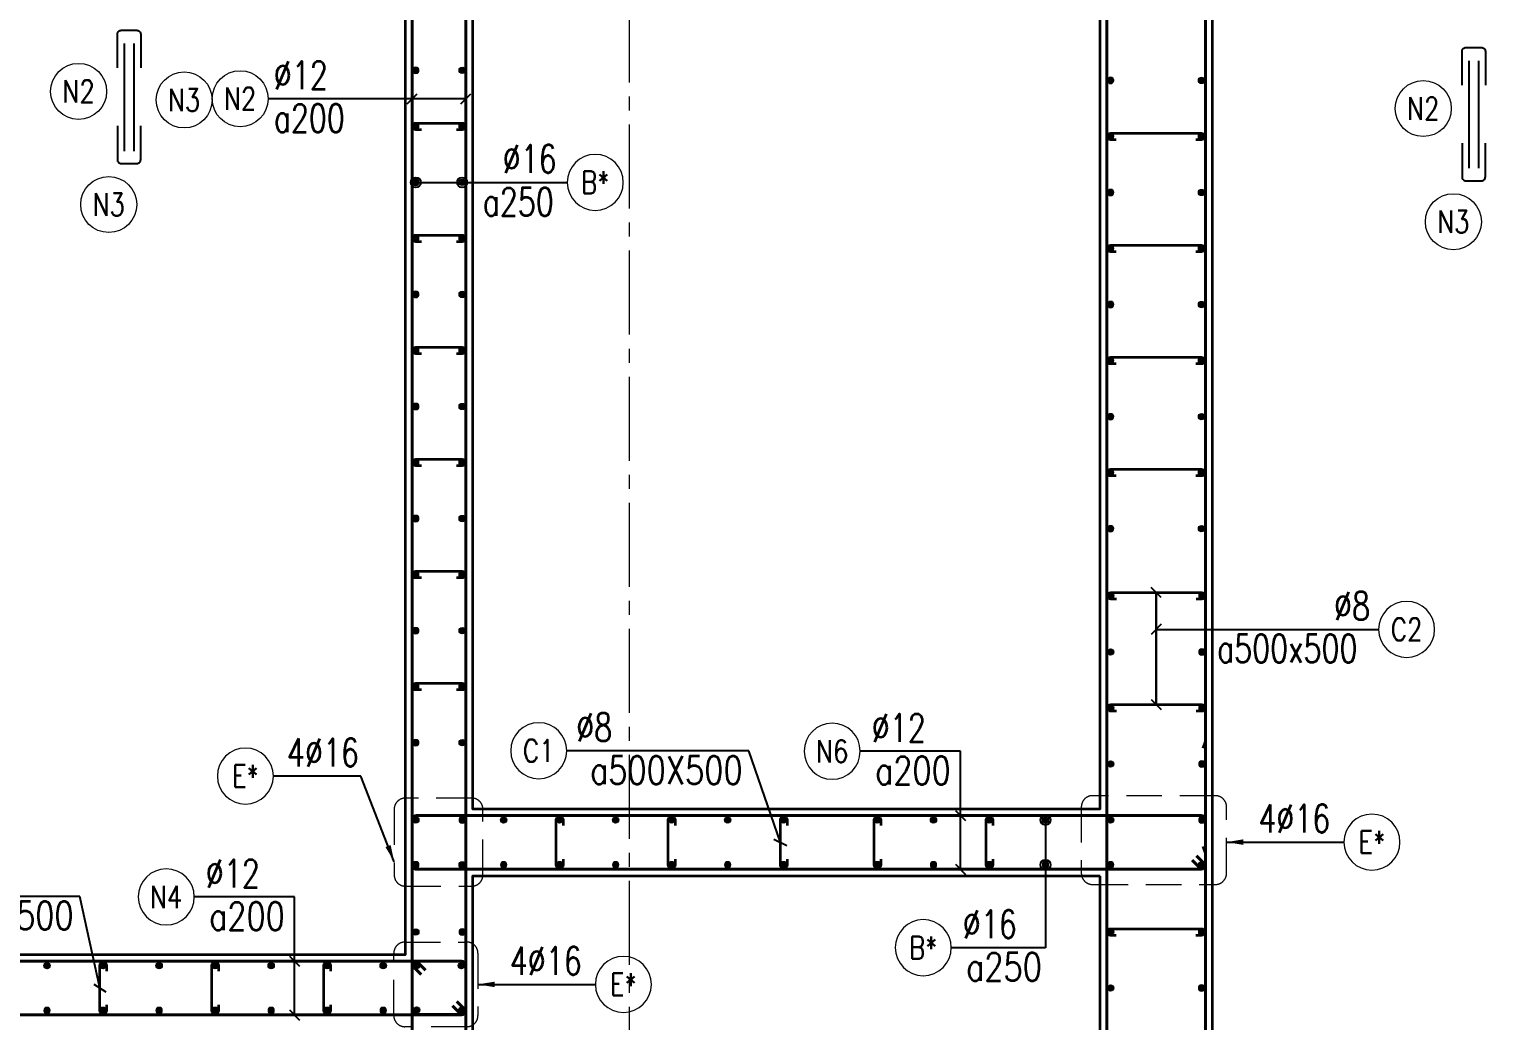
# Model space of a CAD drawing. Header units: millimetres. Extents: x 931337 to 1117500, y 19732 to 157199.
# Drawn here: x 996094 to 1002599, y 106693 to 111118 of the extents above; entities that cross this region are included whole.
import ezdxf
from ezdxf.enums import TextEntityAlignment as Align

# ---------------------------------------------------------------- set-up
doc = ezdxf.new("R2010")
doc.units = ezdxf.units.MM
doc.header["$MEASUREMENT"] = 0
for name, pattern in [('HIDDEN', [9.525, 6.35, -3.175]), ('HIDDEN2', [4.7625, 3.175, -1.5875]), ('OF_Grid_1$0$CENTER2', [1.125, 0.75, -0.125, 0.125, -0.125])]:
    doc.linetypes.add(name, pattern=pattern)
doc.layers.get('0').update_dxf_attribs({"lineweight": 20})
doc.layers.add('Hidden', color=9, linetype='HIDDEN')
doc.layers.add('Ligature', color=1, linetype='Continuous')
for name, color, linetype, lineweight in [('KC-LEADER', 153, 'Continuous', 18), ('KC-THEP', 6, 'Continuous', 40), ('NDC_S_DIM', 1, 'Continuous', 15), ('NDC_S_HIDDEN', 8, 'HIDDEN2', 13), ('NDC_S_LEADER', 1, 'Continuous', 15), ('NDC_S_REBAR', 4, 'Continuous', 35), ('NDC_S_STIRRUP', 4, 'Continuous', 40), ('NDC_S_VN TEXT', 7, 'Continuous', 20), ('NDC_S_WALL', 6, 'Continuous', 35), ('OF_Grid_1$0$NDC_S_AXIS', 5, 'OF_Grid_1$0$CENTER2', 13)]:
    doc.layers.add(name, color=color, linetype=linetype, lineweight=lineweight)
doc.styles.add('NDC_DIM', font='', dxfattribs={"width": 0.75})
doc.styles.add('NDC_EN TXT', font='romans.shx', dxfattribs={"width": 0.8})
doc.styles.get('NDC_DIM').set_extended_font_data('Dotum')
doc.dimstyles.new('NDC_dim_30', dxfattribs={"dimscale": 30, "dimtxt": 2.5, "dimasz": 1.5, "dimexe": 1.5, "dimexo": 2.5, "dimgap": 1, "dimtad": 1, "dimdec": 0, "dimzin": 0, "dimdsep": 46, "dimtxsty": 'NDC_DIM', "dimblk": 'DIMMARK', "dimcen": 0.09, "dimdle": 1.2, "dimclrd": 1, "dimclre": 1, "dimclrt": 3, "dimadec": 0, "dimazin": 0, "dimtfac": 1, "dimtdec": 0, "dimtix": 1, "dimtofl": 0, "dimtmove": 0, "dimatfit": 3, "dimfxl": 6, "dimfxlon": 1, "dimtolj": 1, "dimtzin": 0, "dimarcsym": 0})
doc.dimstyles.new('NDC_dim_50', dxfattribs={"dimscale": 50, "dimtxt": 2.5, "dimasz": 1.5, "dimexe": 1.5, "dimexo": 2.5, "dimgap": 1, "dimtad": 1, "dimdec": 0, "dimzin": 0, "dimdsep": 46, "dimtxsty": 'NDC_DIM', "dimblk": 'DIMMARK', "dimcen": 0.09, "dimdle": 1.2, "dimclrd": 1, "dimclre": 1, "dimclrt": 3, "dimadec": 0, "dimazin": 0, "dimtfac": 1, "dimtdec": 0, "dimtix": 1, "dimtofl": 0, "dimtmove": 0, "dimatfit": 3, "dimfxl": 6, "dimfxlon": 1, "dimtolj": 1, "dimtzin": 0, "dimarcsym": 0})

# ---------------------------------------------------------------- blocks, each defined once
blk = doc.blocks.new('THEP')
at = {"layer": 'KC-LEADER', "color": 6}
blk.add_circle((0, 0), 14, dxfattribs=at)
at = {"layer": 'KC-THEP'}
for p, q in [((-14, 0), (14, 0)), ((9.9, 9.9), (-9.9, -9.9)), ((-9.9, 9.9), (9.9, -9.9)), ((0, 14), (0, -14))]:
    blk.add_line(p, q, dxfattribs=at)
blk = doc.blocks.new('*U9')
blk.add_circle((2.5, 0), 2.5)
at = {"layer": 'NDC_S_VN TEXT', "color": 3, "style": 'NDC_EN TXT', "width": 0.75}
blk.add_attdef('DK2', text='', height=2.5, dxfattribs=at).set_placement((-0.85, 0.85), align=Align.RIGHT)
at = {"layer": 'NDC_S_VN TEXT', "color": 7, "style": 'NDC_EN TXT', "width": 0.8}
blk.add_attdef('SH3', text='', height=2, dxfattribs=at).set_placement((2.5, 0), align=Align.MIDDLE)
blk = doc.blocks.new('DIMMARK')
at = {"layer": 'NDC_S_DIM', "color": 1}
blk.add_line((-1.5, 0), (1, 0), dxfattribs=at)
at = {"layer": 'NDC_S_DIM', "color": 2, "const_width": 0.1}
blk.add_lwpolyline([(-0.424, -0.424), (0.424, 0.424)], dxfattribs=at)
blk = doc.blocks.new('*U13')
blk.add_circle((-2.5, 0), 2.5)
at = {"layer": 'NDC_S_VN TEXT', "color": 3, "style": 'NDC_EN TXT', "width": 0.75}
blk.add_attdef('DK1', (0.5, 0.85), '', height=2.5, dxfattribs=at)
at = {"layer": 'NDC_S_VN TEXT', "color": 7, "style": 'NDC_EN TXT', "width": 0.8}
blk.add_attdef('SH2', text='', height=2, dxfattribs=at).set_placement((-2.5, 0), align=Align.MIDDLE)
blk = doc.blocks.new('*U12')
blk.add_circle((-2.5, 0), 2.5)
at = {"layer": 'NDC_S_VN TEXT', "color": 3, "style": 'NDC_EN TXT', "width": 0.75}
for tag, p in [('DK1', (0.5, 0.85)), ('KC1', (0.5, -2.97))]:
    blk.add_attdef(tag, p, '', height=2.5, dxfattribs=at)
at = {"layer": 'NDC_S_VN TEXT', "color": 7, "style": 'NDC_EN TXT', "width": 0.8}
blk.add_attdef('SH2', text='', height=2, dxfattribs=at).set_placement((-2.5, 0), align=Align.MIDDLE)
blk = doc.blocks.new('*U11')
blk.add_circle((-2.5, 0), 2.5)
at = {"layer": 'NDC_S_VN TEXT', "color": 3, "style": 'NDC_EN TXT', "width": 0.75}
for tag, p in [('DK1', (0.5, 0.85)), ('KC1', (0.5, -2.97))]:
    blk.add_attdef(tag, p, '', height=2.5, dxfattribs=at)
at = {"layer": 'NDC_S_VN TEXT', "color": 7, "style": 'NDC_EN TXT', "width": 0.8}
blk.add_attdef('SH2', text='', height=2, dxfattribs=at).set_placement((-2.5, 0), align=Align.MIDDLE)
blk = doc.blocks.new('*U10')
blk.add_circle((2.5, 0), 2.5)
at = {"layer": 'NDC_S_VN TEXT', "color": 3, "style": 'NDC_EN TXT'}
for tag, width, p in [('DK2', 0.75, (-0.85, 0.85)), ('KC2', 0.8, (-0.85, -2.97))]:
    blk.add_attdef(tag, text='', height=2.5, dxfattribs=dict(at, width=width)).set_placement(p, align=Align.RIGHT)
at = {"layer": 'NDC_S_VN TEXT', "color": 7, "style": 'NDC_EN TXT', "width": 0.8}
blk.add_attdef('SH3', text='', height=2, dxfattribs=at).set_placement((2.5, 0), align=Align.MIDDLE)
blk = doc.blocks.new('*U232')
at = {"layer": 'KC-THEP', "rotation": 9.668564436380946}
blk.add_blockref('THEP', (0, 100.3), dxfattribs=at)
at = {"layer": 'KC-THEP', "xscale": -1, "rotation": 170.331435563619}
blk.add_blockref('THEP', (0, -100.3), dxfattribs=at)
blk = doc.blocks.new('*U231')
at = {"layer": 'NDC_S_HIDDEN', "color": 0, "linetype": 'ByBlock', "lineweight": -2, "transparency": 16777216}
for p in [(0, 0), (250, 0), (500, 0), (750, 0), (1000, 0), (1250, 0), (1500, 0), (1750, 0), (2000, 0), (2250, 0), (2500, 0), (2750, 0)]:
    blk.add_blockref('*U232', p, dxfattribs=at)
blk = doc.blocks.new('A$C7BC65A55')
at = {"layer": 'Ligature'}
for p, q in [((-15.2, 372, 0), (-15.2, 38.5, 0)), ((15.2, 372, 0), (15.2, 38.5, 0))]:
    blk.add_line(p, q, dxfattribs=at)
for points in [[(-36.2, 296.5), (-36.2, 400.9, -0.414214), (-24, 413.1), (24, 413.1, -0.414214), (36.2, 400.9), (36.2, 296.5)], [(-36.2, 116.5), (-36.2, 12.2, 0.414214), (-24, 0), (24, 0, 0.414214), (36.2, 12.2), (36.2, 116.5)]]:
    blk.add_lwpolyline(points, format="xyb", dxfattribs=at)

msp = doc.modelspace()

# ---------------------------------------------------------------- linework, layer by layer
for centre in [(996314.344, 110840.347), (996785.313, 110802.187), (1002315.144, 110763.723), (996448.792, 110335.344), (1002449.592, 110258.72)]:
    msp.add_circle(centre, 125)
at = {"layer": 'NDC_S_HIDDEN', "ltscale": 50}
for points in [[(998068.744, 107686.753), (997772.629, 107686.753, 0.41421356), (997722.629, 107636.753), (997722.629, 107343.855, 0.41421356), (997772.629, 107293.855), (998068.744, 107293.855, 0.41421356), (998118.744, 107343.855), (998118.744, 107636.753, 0.41421356)], [(1001387.227, 107697.448), (1000839.128, 107697.448, 0.41421356), (1000789.128, 107647.448), (1000789.128, 107351.328, 0.41421356), (1000839.128, 107301.328), (1001387.227, 107301.328, 0.41421356), (1001437.227, 107351.328), (1001437.227, 107647.448, 0.41421356)], [(997770.691, 107044.196), (998046.534, 107044.196, -0.41421356), (998096.534, 106994.196), (998096.534, 106716.647, -0.41421356), (998046.534, 106666.647), (997770.691, 106666.647, -0.41421356), (997720.691, 106716.647), (997720.691, 106994.196, -0.41421356)]]:
    msp.add_lwpolyline(points, format="xyb", close=True, dxfattribs=at)
at = {"layer": 'NDC_S_REBAR'}
for points in [[(997844.132, 110669.139), (997819.132, 110669.139, -1), (997819.132, 110699.139), (998026.156, 110699.139, -1), (998026.156, 110669.139), (998001.156, 110669.139)], [(1000944.931, 110624.057), (1000919.931, 110624.057, -1), (1000919.931, 110654.057), (1001325.4, 110654.057, -1), (1001325.4, 110624.057), (1001300.4, 110624.057)], [(997844.132, 110169.139), (997819.132, 110169.139, -1), (997819.132, 110199.139), (998026.156, 110199.139, -1), (998026.156, 110169.139), (998001.156, 110169.139)], [(1000944.931, 110124.057), (1000919.931, 110124.057, -1), (1000919.931, 110154.057), (1001325.4, 110154.057, -1), (1001325.4, 110124.057), (1001300.4, 110124.057)], [(997844.132, 109669.139), (997819.132, 109669.139, -1), (997819.132, 109699.139), (998026.156, 109699.139, -1), (998026.156, 109669.139), (998001.156, 109669.139)], [(1000944.931, 109624.057), (1000919.931, 109624.057, -1), (1000919.931, 109654.057), (1001325.4, 109654.057, -1), (1001325.4, 109624.057), (1001300.4, 109624.057)], [(997844.132, 109169.139), (997819.132, 109169.139, -1), (997819.132, 109199.139), (998026.156, 109199.139, -1), (998026.156, 109169.139), (998001.156, 109169.139)], [(1000944.931, 109124.057), (1000919.931, 109124.057, -1), (1000919.931, 109154.057), (1001325.4, 109154.057, -1), (1001325.4, 109124.057), (1001300.4, 109124.057)], [(997844.132, 108669.139), (997819.132, 108669.139, -1), (997819.132, 108699.139), (998026.156, 108699.139, -1), (998026.156, 108669.139), (998001.156, 108669.139)], [(1000946.487, 108574.057), (1000921.487, 108574.057, -1), (1000921.487, 108604.057), (1001326.956, 108604.057, -1), (1001326.956, 108574.057), (1001301.956, 108574.057)], [(997844.132, 108169.139), (997819.132, 108169.139, -1), (997819.132, 108199.139), (998026.156, 108199.139, -1), (998026.156, 108169.139), (998001.156, 108169.139)], [(1000946.487, 108074.057), (1000921.487, 108074.057, -1), (1000921.487, 108104.057), (1001326.956, 108104.057, -1), (1001326.956, 108074.057), (1001301.956, 108074.057)], [(998476.055, 107414.057), (998476.055, 107389.057, -1), (998446.055, 107389.057), (998446.055, 107589.057, -1), (998476.055, 107589.057), (998476.055, 107564.057)], [(998976.055, 107414.057), (998976.055, 107389.057, -1), (998946.055, 107389.057), (998946.055, 107589.057, -1), (998976.055, 107589.057), (998976.055, 107564.057)], [(999476.055, 107414.057), (999476.055, 107389.057, -1), (999446.055, 107389.057), (999446.055, 107589.057, -1), (999476.055, 107589.057), (999476.055, 107564.057)], [(999894.362, 107414.057), (999894.362, 107389.057, -1), (999864.362, 107389.057), (999864.362, 107589.057, -1), (999894.362, 107589.057), (999894.362, 107564.057)], [(1000394.362, 107414.057), (1000394.362, 107389.057, -1), (1000364.362, 107389.057), (1000364.362, 107589.057, -1), (1000394.362, 107589.057), (1000394.362, 107564.057)], [(1000944.931, 107074.057), (1000919.931, 107074.057, -1), (1000919.931, 107104.057), (1001325.4, 107104.057, -1), (1001325.4, 107074.057), (1001300.4, 107074.057)], [(996438.665, 106764.363), (996438.665, 106739.363, -1), (996408.665, 106739.363), (996408.665, 106939.363, -1), (996438.665, 106939.363), (996438.665, 106914.363)], [(996938.665, 106764.363), (996938.665, 106739.363, -1), (996908.665, 106739.363), (996908.665, 106939.363, -1), (996938.665, 106939.363), (996938.665, 106914.363)], [(997438.665, 106764.363), (997438.665, 106739.363, -1), (997408.665, 106739.363), (997408.665, 106939.363, -1), (997438.665, 106939.363), (997438.665, 106914.363)]]:
    msp.add_lwpolyline(points, format="xyb", dxfattribs=at)
at = {"layer": 'NDC_S_STIRRUP'}
for points in [[(998002.644, 104729.057), (998042.644, 104689.057, -0.41421356), (998022.644, 104669.057), (997822.644, 104669.057, -0.41421356), (997802.644, 104689.057), (997802.644, 116989.057, -0.41421356), (997822.644, 117009.057), (998022.644, 117009.057, -0.41421356), (998042.644, 116989.057), (998042.644, 104689.057, -0.41421356), (998022.644, 104669.057), (997982.644, 104709.057)], [(1001333.443, 107470.408), (1001343.443, 107440.408), (1001343.443, 116989.057, 0.41421356), (1001323.443, 117009.057), (1000923.443, 117009.057, 0.41421356), (1000903.443, 116989.057), (1000903.443, 113739.733), (1000903.443, 113739.733)], [(1000903.443, 114239.057), (1000903.443, 114239.057), (1000903.443, 104689.057, 0.41421356), (1000923.443, 104669.057), (1001323.443, 104669.057, 0.41421356), (1001343.443, 104689.057), (1001343.443, 107939.733), (1001333.443, 107909.733)], [(1001283.443, 107409.057), (1001323.443, 107369.057, 0.41421356), (1001343.443, 107389.057), (1001343.443, 107589.057, 0.41421356), (1001323.443, 107609.057), (997822.644, 107609.057, 0.41421356), (997802.644, 107589.057), (997802.644, 107389.057, 0.41435759), (997822.644, 107369.057), (1001323.443, 107369.057, 0.41421356), (1001343.443, 107389.057), (1001303.443, 107429.057)], [(997982.644, 106759.057), (998022.644, 106719.057, 0.41421356), (998042.644, 106739.057), (998042.644, 106939.057, 0.41421356), (998022.644, 106959.057), (994722.644, 106959.057, 0.41421356), (994702.644, 106939.057), (994702.644, 106739.057, 0.41435759), (994722.644, 106719.057), (998022.644, 106719.057, 0.41421356), (998042.644, 106739.057), (998002.644, 106779.057)], [(997842.644, 106899.057), (997802.644, 106939.057, -0.41421356), (997822.644, 106959.057), (998022.644, 106959.057, -0.41421356), (998042.644, 106939.057), (998042.644, 106741.271, -0.41421356), (998022.644, 106721.271), (997822.644, 106721.271, -0.41421356), (997802.644, 106741.271), (997802.644, 106939.057, -0.41421356), (997822.644, 106959.057), (997862.644, 106919.057)]]:
    msp.add_lwpolyline(points, format="xyb", dxfattribs=at)
at = {"layer": 'NDC_S_WALL'}
for points in [[(1001373.443, 117039.057), (1002023.443, 117039.057), (1002023.443, 116739.057), (1001373.443, 116739.057), (1001373.443, 104939.057), (1003773.443, 104939.057), (1003773.443, 116739.057), (1003123.443, 116739.057), (1003123.443, 117039.057), (1004073.443, 117039.057), (1004073.443, 104639.057), (1001373.443, 104639.057), (991672.644, 104639.057)], [(994972.644, 114339.057), (997772.644, 114339.057), (997772.644, 116539.057), (997672.644, 116539.057), (997672.644, 117039.057), (998072.644, 117039.057), (998072.644, 107639.057), (1000872.644, 107639.057), (1000872.644, 114689.057), (999422.644, 114689.057), (999422.644, 114989.057), (1000872.644, 114989.057), (1000872.644, 116539.057), (999422.644, 116539.057), (999422.644, 117039.057), (1001372.644, 117039.057), (1002023.443, 117039.057), (1002023.443, 116739.057), (1001372.644, 116739.057)]]:
    msp.add_lwpolyline(points, dxfattribs=at)
for points in [[(994972.644, 114039.057), (994972.644, 106989.057), (997772.644, 106989.057), (997772.644, 114039.057)], [(1000872.644, 107339.057), (998072.644, 107339.057), (998072.644, 105139.057), (1000872.644, 105139.057)]]:
    msp.add_lwpolyline(points, close=True, dxfattribs=at)
at = {"layer": 'OF_Grid_1$0$NDC_S_AXIS', "ltscale": 500}
msp.add_line((998773.443, 103004.688), (998773.443, 118700.803), dxfattribs=at)

# ---------------------------------------------------------------- block references
at = {"layer": 'Hidden', "xscale": 1.44, "yscale": 1.44, "zscale": 1.44}
for p in [(996539.424, 110518.066, 0.03), (1002540.224, 110441.442, 0.03)]:
    msp.add_blockref('A$C7BC65A55', p, dxfattribs=at)
at = {"layer": 'KC-THEP', "xscale": -1}
for p, rotation in [((997819.132, 110934.139), 350.3314355636191), ((1000919.931, 110889.057), 350.3314355636191), ((997819.132, 110684.139), 350.3314355636191), ((1000919.931, 110639.057), 350.3314355636191), ((997819.132, 110434.139), 350.3314355636191), ((1000919.931, 110389.057), 350.3314355636191), ((997819.132, 110184.139), 350.3314355636191), ((1000919.931, 110139.057), 350.3314355636191), ((997819.132, 109934.139), 350.3314355636191), ((1000919.931, 109889.057), 350.3314355636191), ((997819.132, 109684.139), 350.3314355636191), ((1000919.931, 109639.057), 350.3314355636191), ((997819.132, 109434.139), 350.3314355636191), ((1000919.931, 109389.057), 350.3314355636191), ((997819.132, 109184.139), 350.3314355636191), ((1000919.931, 109139.057), 350.3314355636191), ((997819.132, 108934.139), 350.3314355636191), ((1000919.931, 108889.057), 350.3314355636191), ((997819.132, 108684.139), 350.3314355636191), ((1001326.956, 108589.057), 170.331435563619), ((997819.132, 108434.139), 350.3314355636191), ((1001326.956, 108339.057), 170.331435563619), ((997819.132, 108184.139), 350.3314355636191), ((1001326.956, 108089.057), 170.331435563619), ((997819.132, 107934.139), 350.3314355636191), ((1001326.956, 107839.057), 170.331435563619), ((998026.156, 107589.057), 170.331435563619), ((1001326.956, 107589.057), 170.331435563619), ((997819.132, 107389.057), 350.3314355636191), ((998211.055, 107389.057), 350.3314355636191), ((998461.055, 107389.057), 350.3314355636191), ((998711.055, 107389.057), 350.3314355636191), ((998961.055, 107389.057), 350.3314355636191), ((999211.055, 107389.057), 350.3314355636191), ((999461.055, 107389.057), 350.3314355636191), ((999879.362, 107389.057), 350.3314355636191), ((1000129.362, 107389.057), 350.3314355636191), ((1000379.362, 107389.057), 350.3314355636191), ((1000629.362, 107389.057), 350.3314355636191), ((1000919.931, 107389.057), 350.3314355636191), ((998026.156, 107089.057), 170.331435563619), ((1001325.4, 107089.057), 170.331435563619), ((1001325.4, 106839.057), 170.331435563619), ((998022.644, 106738.447), 170.331435563619)]:
    msp.add_blockref('THEP', p, dxfattribs=dict(at, rotation=rotation))
at = {"layer": 'KC-THEP'}
for p, rotation in [((998026.156, 110934.139), 9.66856443638095), ((1001325.4, 110889.057), 9.66856443638085), ((998026.156, 110684.139), 9.66856443638095), ((1001325.4, 110639.057), 9.66856443638085), ((998026.156, 110434.139), 9.66856443638095), ((1001325.4, 110389.057), 9.66856443638085), ((998026.156, 110184.139), 9.66856443638095), ((1001325.4, 110139.057), 9.66856443638085), ((998026.156, 109934.139), 9.66856443638095), ((1001325.4, 109889.057), 9.66856443638085), ((998026.156, 109684.139), 9.66856443638095), ((1001325.4, 109639.057), 9.66856443638085), ((998026.156, 109434.139), 9.66856443638095), ((1001325.4, 109389.057), 9.66856443638085), ((998026.156, 109184.139), 9.66856443638095), ((1001325.4, 109139.057), 9.66856443638085), ((998026.156, 108934.139), 9.66856443638095), ((1001325.4, 108889.057), 9.66856443638085), ((998026.156, 108684.139), 9.66856443638095), ((1000919.931, 108589.057), 189.6685644363809), ((998026.156, 108434.139), 9.66856443638095), ((1000919.931, 108339.057), 189.6685644363809), ((998026.156, 108184.139), 9.66856443638095), ((1000919.931, 108089.057), 189.6685644363809), ((998026.156, 107934.139), 9.66856443638095), ((1000919.931, 107839.057), 189.6685644363809), ((997819.132, 107589.057), 189.6685644363809), ((998211.055, 107589.057), 189.6685644363809), ((998461.055, 107589.057), 189.6685644363809), ((998711.055, 107589.057), 189.6685644363809), ((998961.055, 107589.057), 189.6685644363809), ((999211.055, 107589.057), 189.6685644363809), ((999461.055, 107589.057), 189.6685644363809), ((999879.362, 107589.057), 189.6685644363809), ((1000129.362, 107589.057), 189.6685644363809), ((1000379.362, 107589.057), 189.6685644363809), ((1000629.362, 107589.057), 189.6685644363809), ((1000919.931, 107589.057), 189.6685644363809), ((998026.156, 107389.057), 9.66856443638095), ((1001326.956, 107389.057), 9.66856443638095), ((997819.132, 107089.057), 189.6685644363809), ((1000919.931, 107089.057), 189.6685644363809), ((997822.644, 106939.057), 189.6685644363809), ((998022.644, 106939.057), 9.668564436380946), ((1000919.931, 106839.057), 189.6685644363809), ((997822.644, 106741.271), 189.6685644363809)]:
    msp.add_blockref('THEP', p, dxfattribs=dict(at, rotation=rotation))
at = {"layer": 'NDC_S_HIDDEN'}
msp.add_blockref('*U231', (994923.665, 106839.057), dxfattribs=at)
at = {"layer": 'NDC_S_VN TEXT', "xscale": 50, "yscale": 50, "zscale": 50}
msp.add_blockref('*U11', (997160.256, 110807.355), dxfattribs=at).add_auto_attribs({'SH2': 'N2', 'DK1': '%%C12', 'KC1': 'a200'})
at = {"layer": 'NDC_S_VN TEXT'}
ref = msp.add_blockref('*U11', (998495.103, 110434.139), dxfattribs=dict(at, xscale=-50, yscale=50, zscale=50))
ref.add_attrib('SH2', 'B*', dxfattribs={"color": 7, "height": 100, "style": 'NDC_EN TXT', "width": 0.8}).set_placement((998620.103, 110434.139), align=Align.MIDDLE)
ref.add_attrib('DK1', '%%C16', (998206.71, 110476.414), dxfattribs={"color": 3, "height": 125, "style": 'NDC_EN TXT', "width": 0.75})
ref.add_attrib('KC1', 'a250', (998117.424, 110285.512), dxfattribs={"color": 3, "height": 125, "style": 'NDC_EN TXT', "width": 0.75})
ref = msp.add_blockref('*U12', (1002115.979, 108439.696), dxfattribs=dict(at, xscale=-50, yscale=50, zscale=50))
ref.add_attrib('SH2', 'C2', dxfattribs={"color": 7, "height": 100, "style": 'NDC_EN TXT', "width": 0.8}).set_placement((1002240.979, 108439.696), align=Align.MIDDLE)
ref.add_attrib('DK1', '%%c8', (1001916.872, 108481.971), dxfattribs={"color": 3, "height": 125, "style": 'NDC_EN TXT', "width": 0.75})
ref.add_attrib('KC1', 'a500x500', (1001394.55, 108291.068), dxfattribs={"color": 3, "height": 125, "style": 'NDC_EN TXT', "width": 0.75})
ref = msp.add_blockref('*U10', (998492.556, 107898.047), dxfattribs=dict(at, xscale=-50, yscale=50, zscale=50))
ref.add_attrib('SH3', 'C1', dxfattribs={"color": 7, "height": 100, "style": 'NDC_EN TXT', "width": 0.8}).set_placement((998367.556, 107898.047), align=Align.MIDDLE)
ref.add_attrib('DK2', '%%c8', dxfattribs={"color": 3, "height": 125, "style": 'NDC_EN TXT', "width": 0.75}).set_placement((998695.77, 107940.322), align=Align.RIGHT)
ref.add_attrib('KC2', 'a500X500', dxfattribs={"color": 3, "height": 125, "style": 'NDC_EN TXT', "width": 0.8}).set_placement((999277.913, 107749.42), align=Align.RIGHT)
ref = msp.add_blockref('*U10', (999802.364, 107895.905), dxfattribs=dict(at, xscale=-50, yscale=50, zscale=50))
ref.add_attrib('SH3', 'N6', dxfattribs={"color": 7, "height": 100, "style": 'NDC_EN TXT', "width": 0.8}).set_placement((999677.364, 107895.905), align=Align.MIDDLE)
ref.add_attrib('DK2', '%%C12', dxfattribs={"color": 3, "height": 125, "style": 'NDC_EN TXT', "width": 0.75}).set_placement((1000094.864, 107938.181), align=Align.RIGHT)
ref.add_attrib('KC2', 'a200', dxfattribs={"color": 3, "height": 125, "style": 'NDC_EN TXT', "width": 0.8}).set_placement((1000206.769, 107747.278), align=Align.RIGHT)
ref = msp.add_blockref('*U9', (997183.796, 107784.999), dxfattribs=dict(at, xscale=-50, yscale=50, zscale=50))
ref.add_attrib('SH3', 'E*', dxfattribs={"color": 7, "height": 100, "style": 'NDC_EN TXT', "width": 0.8}).set_placement((997058.796, 107784.999), align=Align.MIDDLE)
ref.add_attrib('DK2', '4%%C16', dxfattribs={"color": 3, "height": 125, "style": 'NDC_EN TXT', "width": 0.75}).set_placement((997565.582, 107827.274), align=Align.RIGHT)
ref = msp.add_blockref('*U13', (1001961.14, 107490.304), dxfattribs=dict(at, xscale=-50, yscale=50, zscale=50))
ref.add_attrib('SH2', 'E*', dxfattribs={"color": 7, "height": 100, "style": 'NDC_EN TXT', "width": 0.8}).set_placement((1002086.14, 107490.304), align=Align.MIDDLE)
ref.add_attrib('DK1', '4%%C16', (1001578.997, 107532.58), dxfattribs={"color": 3, "height": 125, "style": 'NDC_EN TXT', "width": 0.75})
ref = msp.add_blockref('*U10', (995506.859, 107248.352), dxfattribs=dict(at, xscale=-50, yscale=50, zscale=50))
ref.add_attrib('SH3', 'C1', dxfattribs={"color": 7, "height": 100, "style": 'NDC_EN TXT', "width": 0.8}).set_placement((995381.859, 107248.352), align=Align.MIDDLE)
ref.add_attrib('DK2', '%%c8', dxfattribs={"color": 3, "height": 125, "style": 'NDC_EN TXT', "width": 0.75}).set_placement((995710.073, 107290.628), align=Align.RIGHT)
ref.add_attrib('KC2', 'a500X500', dxfattribs={"color": 3, "height": 125, "style": 'NDC_EN TXT', "width": 0.8}).set_placement((996292.216, 107099.725), align=Align.RIGHT)
ref = msp.add_blockref('*U10', (996830.396, 107245.905), dxfattribs=dict(at, xscale=-50, yscale=50, zscale=50))
ref.add_attrib('SH3', 'N4', dxfattribs={"color": 7, "height": 100, "style": 'NDC_EN TXT', "width": 0.8}).set_placement((996705.396, 107245.905), align=Align.MIDDLE)
ref.add_attrib('DK2', '%%C12', dxfattribs={"color": 3, "height": 125, "style": 'NDC_EN TXT', "width": 0.75}).set_placement((997122.896, 107288.181), align=Align.RIGHT)
ref.add_attrib('KC2', 'a200', dxfattribs={"color": 3, "height": 125, "style": 'NDC_EN TXT', "width": 0.8}).set_placement((997234.801, 107097.278), align=Align.RIGHT)
ref = msp.add_blockref('*U10', (1000208.75, 107019.345), dxfattribs=dict(at, xscale=-50, yscale=50, zscale=50))
ref.add_attrib('SH3', 'B*', dxfattribs={"color": 7, "height": 100, "style": 'NDC_EN TXT', "width": 0.8}).set_placement((1000083.75, 107019.345), align=Align.MIDDLE)
ref.add_attrib('DK2', '%%C16', dxfattribs={"color": 3, "height": 125, "style": 'NDC_EN TXT', "width": 0.75}).set_placement((1000501.25, 107061.62), align=Align.RIGHT)
ref.add_attrib('KC2', 'a250', dxfattribs={"color": 3, "height": 125, "style": 'NDC_EN TXT', "width": 0.8}).set_placement((1000613.155, 106870.718), align=Align.RIGHT)
ref = msp.add_blockref('*U13', (998620.447, 106855.421), dxfattribs=dict(at, xscale=-50, yscale=50, zscale=50))
ref.add_attrib('SH2', 'E*', dxfattribs={"color": 7, "height": 100, "style": 'NDC_EN TXT', "width": 0.8}).set_placement((998745.447, 106855.421), align=Align.MIDDLE)
ref.add_attrib('DK1', '4%%C16', (998238.304, 106897.697), dxfattribs={"color": 3, "height": 125, "style": 'NDC_EN TXT', "width": 0.75})

# ---------------------------------------------------------------- texts
at = {"layer": 'NDC_S_VN TEXT', "color": 7, "style": 'NDC_EN TXT', "width": 0.8}
for tag, p in [('N2', (996314.344, 110840.347)), ('N3', (996785.313, 110802.187)), ('N2', (1002315.144, 110763.723)), ('N3', (996448.792, 110335.344)), ('N3', (1002449.592, 110258.72))]:
    msp.add_attdef(tag, text='3', height=100, dxfattribs=at).set_placement(p, align=Align.MIDDLE)

# ---------------------------------------------------------------- leaders
at = {"layer": 'NDC_S_LEADER'}
for points, dimstyle, override in [([(998042.644, 110807.174), (997160.256, 110807.174)], 'NDC_dim_30', {"dimtad": 0, "dimldrblk": 'Oblique'}), ([(997802.644, 110807.174), (997160.256, 110807.174)], 'NDC_dim_30', {"dimtad": 0, "dimldrblk": 'Oblique'}), ([(997819.132, 110434.139), (998495.103, 110434.139)], 'NDC_dim_30', {"dimtad": 0, "dimldrblk": 'Origin'}), ([(998026.156, 110434.139), (998495.103, 110434.139)], 'NDC_dim_30', {"dimtad": 0, "dimldrblk": 'Origin'}), ([(1001122.666, 108604.057), (1001122.666, 108104.057)], 'NDC_dim_30', {"dimtad": 0, "dimldrblk": 'Oblique'}), ([(1001122.666, 108104.057), (1001122.666, 108604.057)], 'NDC_dim_30', {"dimtad": 0, "dimldrblk": 'Oblique'}), ([(1001122.666, 108439.695), (1002115.979, 108439.695)], 'NDC_dim_30', {"dimtad": 0, "dimldrblk": 'Oblique'}), ([(999446.055, 107489.057), (999305.452, 107898.046), (998492.556, 107898.046)], 'NDC_dim_30', {"dimtad": 0, "dimldrblk": 'Oblique'}), ([(1000249.8, 107369.057), (1000249.8, 107895.724), (999802.364, 107895.724)], 'NDC_dim_30', {"dimgap": 1, "dimtad": 0, "dimldrblk": 'Oblique'}), ([(1000249.8, 107609.057), (1000249.8, 107895.724), (999802.364, 107895.724)], 'NDC_dim_30', {"dimtad": 0, "dimldrblk": 'Oblique'}), ([(997722.629, 107403.008), (997573.56, 107784.818), (997183.796, 107784.818)], 'NDC_dim_50', {"dimtad": 0}), ([(1000629.362, 107589.057), (1000629.362, 107019.164), (1000208.75, 107019.164)], 'NDC_dim_30', {"dimgap": 1, "dimtad": 0, "dimldrblk": 'Origin'}), ([(1001437.227, 107490.304), (1001961.14, 107490.304)], 'NDC_dim_50', {"dimgap": 1, "dimtad": 0}), ([(1000629.362, 107389.057), (1000629.362, 107019.164), (1000208.75, 107019.164)], 'NDC_dim_30', {"dimgap": 1, "dimtad": 0, "dimldrblk": 'Origin'}), ([(996408.665, 106839.363), (996319.755, 107248.352), (995506.859, 107248.352)], 'NDC_dim_30', {"dimtad": 0, "dimldrblk": 'Oblique'}), ([(997277.832, 106719.057), (997277.832, 107245.724), (996830.396, 107245.724)], 'NDC_dim_30', {"dimgap": 1, "dimtad": 0, "dimldrblk": 'Oblique'}), ([(997277.832, 106959.057), (997277.832, 107245.724), (996830.396, 107245.724)], 'NDC_dim_30', {"dimtad": 0, "dimldrblk": 'Oblique'}), ([(998096.534, 106855.421), (998620.447, 106855.421)], 'NDC_dim_50', {"dimgap": 1, "dimtad": 0})]:
    msp.add_leader(points, dimstyle=dimstyle, override=override, dxfattribs=at)

doc.saveas('drawing.dxf')
